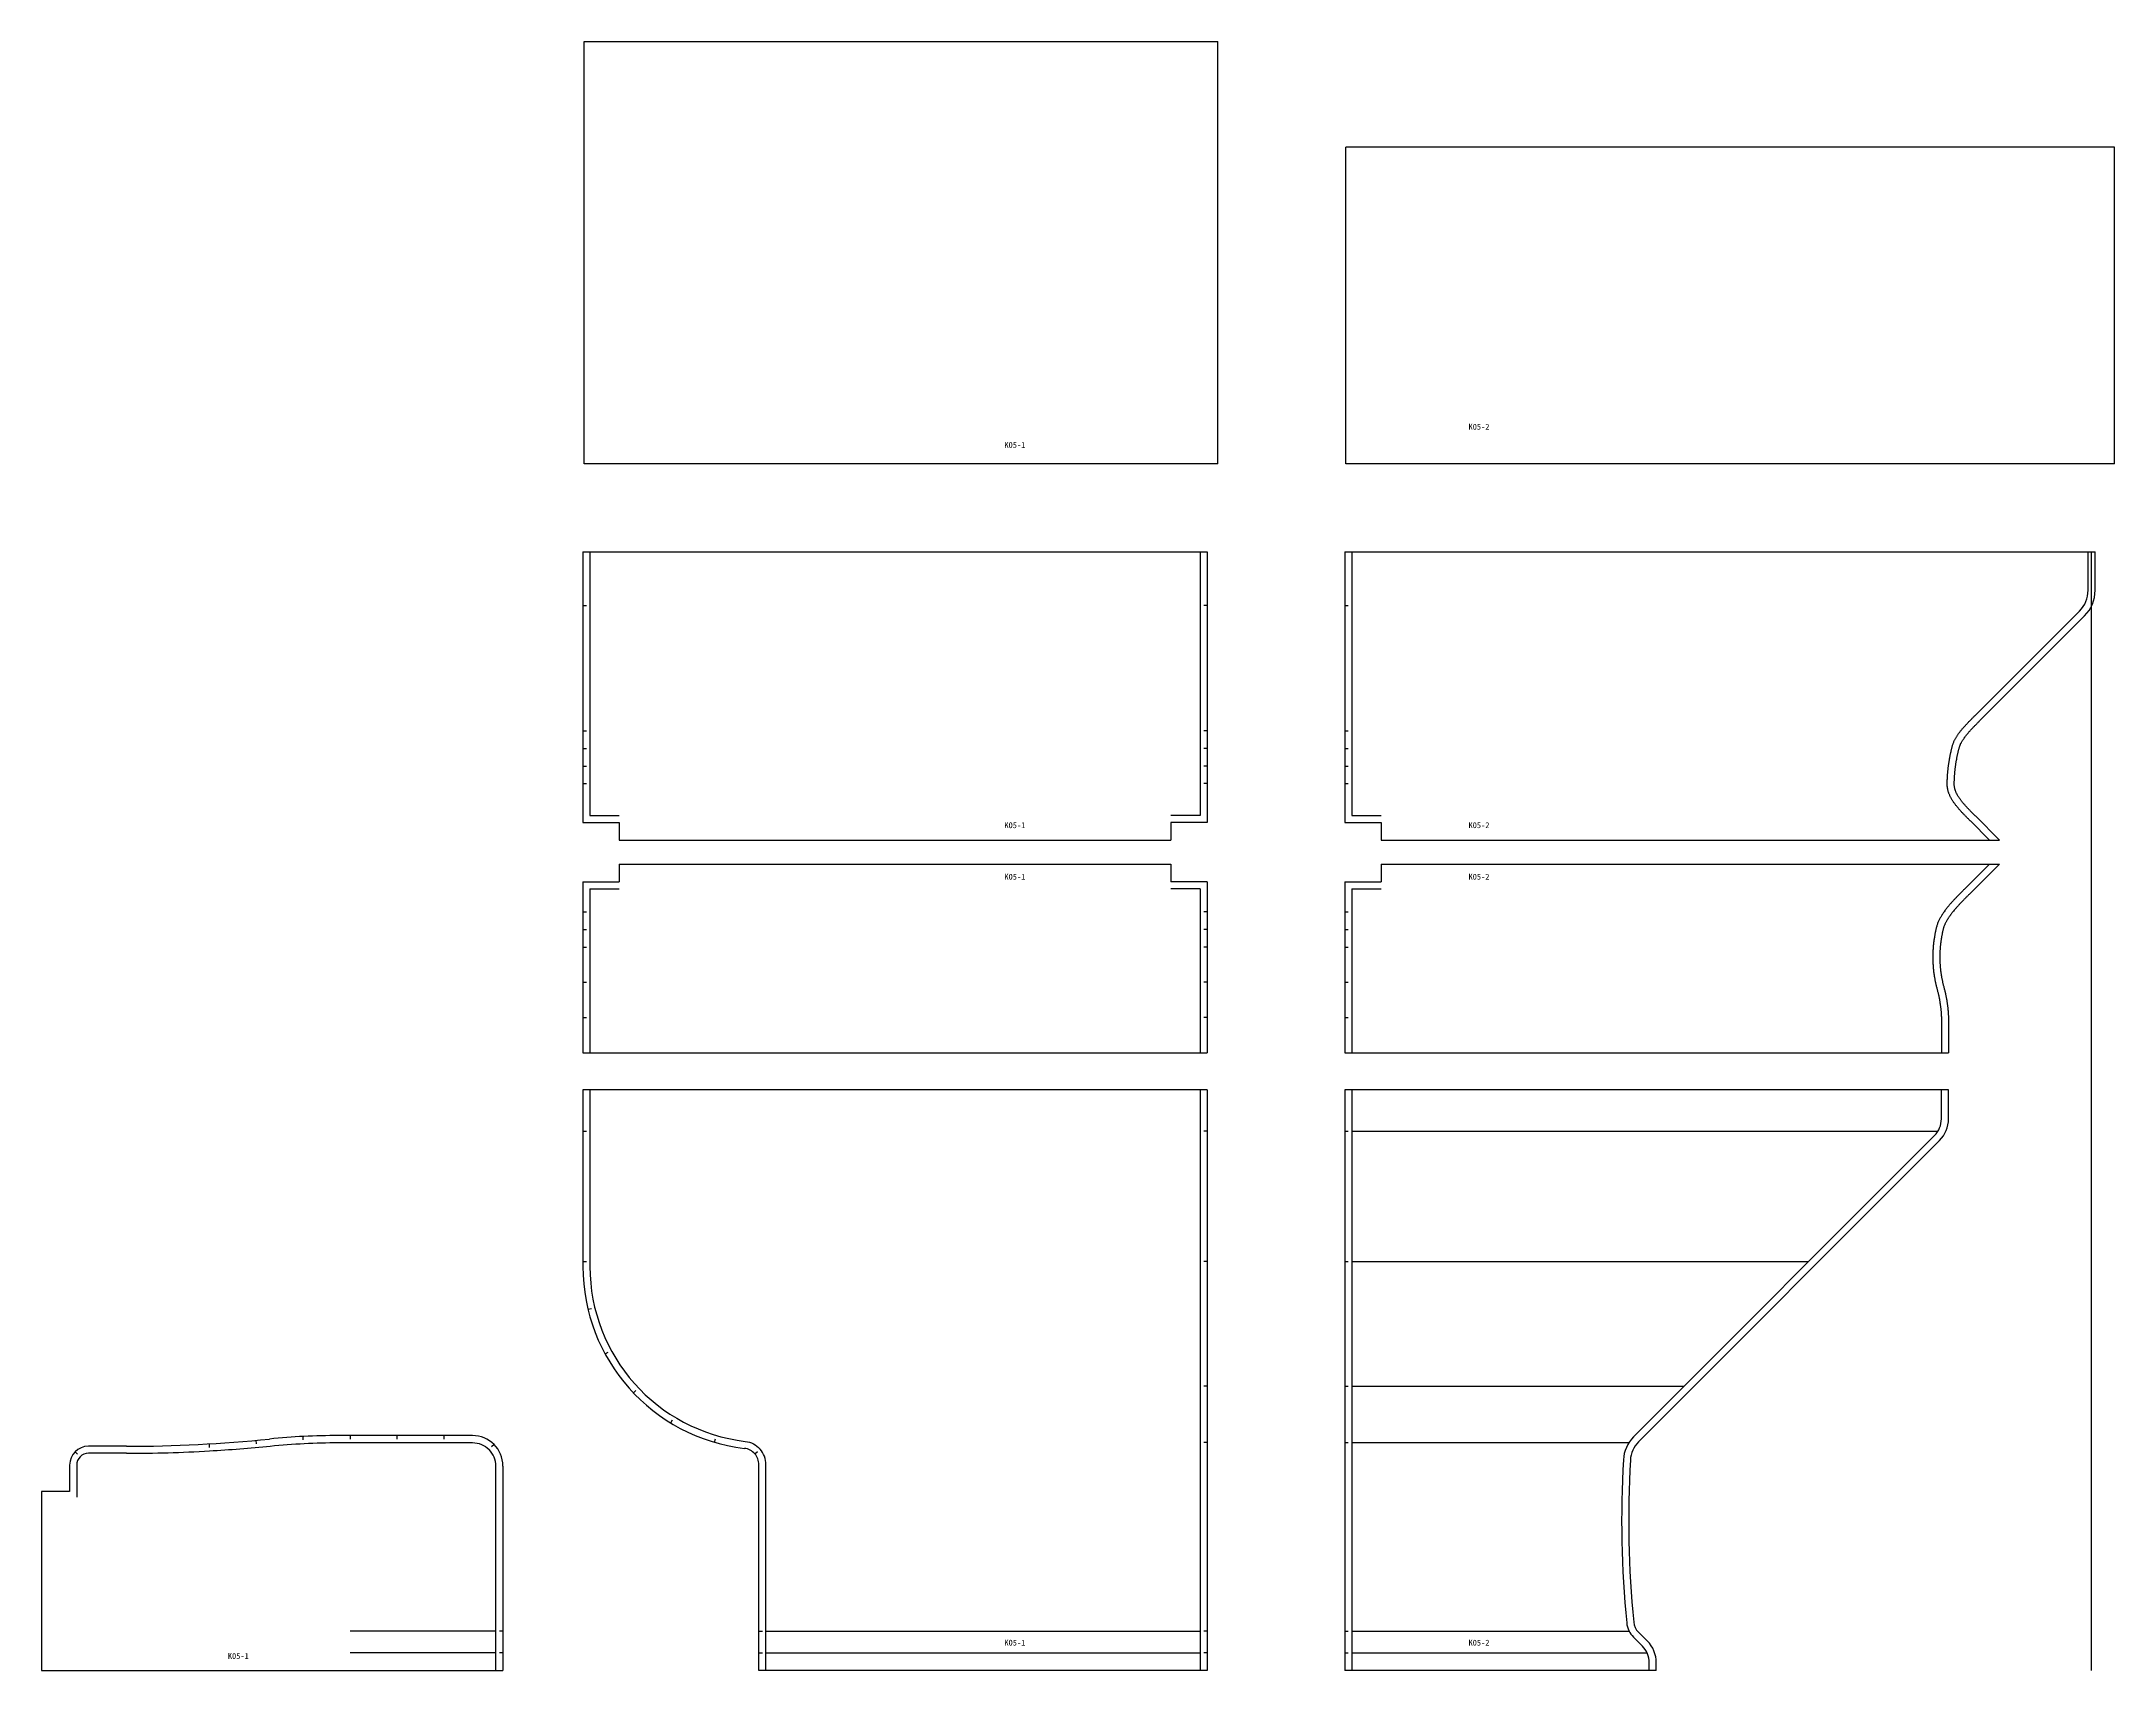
# Model space of a CAD drawing. Header units: millimetres. Extents: x 1211946 to 1266258, y -418433 to -400124.
# Drawn here: x 1246244 to 1249777, y -414255 to -411478 of the extents above; entities that cross this region are included whole.
import ezdxf

# ---------------------------------------------------------------- set-up
doc = ezdxf.new("R2010")
doc.units = ezdxf.units.MM
doc.header["$LTSCALE"] = 5
doc.layers.add('文字', color=7, linetype='Continuous')
doc.layers.add('缝头内线', color=1, linetype='Continuous')
doc.styles.add('宋体', font='')
doc.styles.get('宋体').set_extended_font_data('SimSun')

msp = doc.modelspace()

# ---------------------------------------------------------------- linework, layer by layer
for p, q in [((1247169.07, -412197.93), (1247169.07, -411477.93)), ((1247169.07, -411477.93), (1248249.07, -411477.93)), ((1248249.07, -412197.93), (1248249.07, -411477.93)), ((1248467.38, -412197.93), (1248467.38, -411657.93)), ((1249777.38, -411657.93), (1248467.38, -411657.93)), ((1249777.38, -412197.93), (1249777.38, -411657.93)), ((1248249.07, -412197.93), (1247169.07, -412197.93)), ((1249777.38, -412197.93), (1248467.38, -412197.93)), ((1247167.07, -412347.89), (1248231.07, -412347.89)), ((1247167.07, -412347.89), (1247167.07, -412809.13)), ((1248231.07, -412347.89), (1248231.07, -412809.13)), ((1248465.38, -412347.89), (1249744.38, -412347.89)), ((1248465.38, -412347.89), (1248465.38, -412809.13)), ((1247167.07, -412809.13), (1247229.07, -412809.13)), ((1247229.07, -412809.13), (1247229.07, -412839.28)), ((1248169.07, -412809.13), (1248169.07, -412839.28)), ((1248231.07, -412809.13), (1248169.07, -412809.13)), ((1248465.38, -412809.13), (1248527.38, -412809.13)), ((1248527.38, -412809.13), (1248527.38, -412839.28)), ((1247229.07, -412839.28), (1248169.07, -412839.28)), ((1248527.38, -412839.28), (1249581.21, -412839.28)), ((1247229.07, -412880.28), (1248169.07, -412880.28)), ((1247229.07, -412880.28), (1247229.07, -412910.44)), ((1248169.07, -412880.28), (1248169.07, -412910.44)), ((1248527.38, -412880.28), (1249581.21, -412880.28)), ((1248527.38, -412880.28), (1248527.38, -412910.44)), ((1247167.07, -412910.44), (1247167.07, -413201.68)), ((1247167.07, -412910.44), (1247229.07, -412910.44)), ((1248231.07, -412910.44), (1248169.07, -412910.44)), ((1248231.07, -412910.44), (1248231.07, -413201.68)), ((1248465.38, -412910.44), (1248465.38, -413201.68)), ((1248465.38, -412910.44), (1248527.38, -412910.44)), ((1247167.07, -413201.68), (1248231.07, -413201.68)), ((1248465.38, -413201.68), (1249494.38, -413201.68)), ((1247167.07, -413264.92), (1247167.07, -413566.32)), ((1248231.07, -413264.92), (1247167.07, -413264.92)), ((1248231.07, -413264.92), (1248231.07, -414254.9)), ((1248465.38, -413264.92), (1248465.38, -414254.9)), ((1249494.38, -413264.92), (1248465.38, -413264.92)), ((1248966.23, -413865.12), (1249479.17, -413351.39)), ((1246978.79, -413854.32), (1246750.32, -413854.32)), ((1246389.33, -413872.59), (1246324.32, -413872.59)), ((1246292.32, -413904.59), (1246292.32, -413949.59)), ((1247030.79, -413906.32), (1247030.79, -414254.9)), ((1246244.32, -413949.59), (1246244.32, -414254.9)), ((1246292.32, -413949.59), (1246244.32, -413949.59)), ((1248981.15, -414204.7), (1248965.93, -414189.49)), ((1248996.38, -414254.9), (1248996.38, -414241.47)), ((1246244.32, -414254.9), (1247030.79, -414254.9)), ((1248231.07, -414254.9), (1247467.07, -414254.9)), ((1248996.38, -414254.9), (1248465.38, -414254.9))]:
    msp.add_line(p, q)
at = {"color": 2}
for p, q in [((1247167.07, -412439.52), (1247173.07, -412439.52)), ((1248231.07, -412439.52), (1248225.07, -412439.52)), ((1248465.38, -412439.52), (1248471.38, -412439.52)), ((1247167.07, -412653.08), (1247173.07, -412653.08)), ((1248231.07, -412653.08), (1248225.07, -412653.08)), ((1248465.38, -412653.08), (1248471.38, -412653.08)), ((1247167.07, -412683.08), (1247173.07, -412683.08)), ((1248231.07, -412683.08), (1248225.07, -412683.08)), ((1248465.38, -412683.08), (1248471.38, -412683.08)), ((1247167.07, -412713.08), (1247173.07, -412713.08)), ((1248231.07, -412713.08), (1248225.07, -412713.08)), ((1248465.38, -412713.08), (1248471.38, -412713.08)), ((1247167.07, -412743.08), (1247173.07, -412743.08)), ((1248231.07, -412743.08), (1248225.07, -412743.08)), ((1248465.38, -412743.08), (1248471.38, -412743.08)), ((1247167.07, -412961.68), (1247173.07, -412961.68)), ((1248231.07, -412961.68), (1248225.07, -412961.68)), ((1248465.38, -412961.68), (1248471.38, -412961.68)), ((1247167.07, -412991.68), (1247173.07, -412991.68)), ((1248231.07, -412991.68), (1248225.07, -412991.68)), ((1248465.38, -412991.68), (1248471.38, -412991.68)), ((1247167.07, -413021.68), (1247173.07, -413021.68)), ((1248231.07, -413021.68), (1248225.07, -413021.68)), ((1248465.38, -413021.68), (1248471.38, -413021.68)), ((1247167.07, -413081.68), (1247173.07, -413081.68)), ((1248231.07, -413081.68), (1248225.07, -413081.68)), ((1248465.38, -413081.68), (1248471.38, -413081.68)), ((1247167.07, -413141.68), (1247173.07, -413141.68)), ((1248231.07, -413141.68), (1248225.07, -413141.68)), ((1248465.38, -413141.68), (1248471.38, -413141.68)), ((1247167.07, -413335.62), (1247173.07, -413335.62)), ((1248231.07, -413335.62), (1248225.07, -413335.62)), ((1248465.38, -413335.62), (1248471.38, -413335.62)), ((1247167.07, -413557.84), (1247173.07, -413557.84)), ((1248231.07, -413557.84), (1248225.07, -413557.84)), ((1248465.38, -413557.84), (1248471.38, -413557.84)), ((1247175.62, -413638.88), (1247181.46, -413637.49)), ((1247204.92, -413715.28), (1247210.2, -413712.41)), ((1247253.08, -413781.43), (1247257.42, -413777.29)), ((1248231.07, -413770.07), (1248225.07, -413770.07)), ((1248465.38, -413770.07), (1248471.38, -413770.07)), ((1246609.42, -413862.54), (1246609.97, -413868.51)), ((1246689.6, -413855.91), (1246689.92, -413861.9)), ((1246770.2, -413854.32), (1246770.2, -413860.32)), ((1246850.2, -413854.32), (1246850.2, -413860.32)), ((1246930.2, -413854.32), (1246930.2, -413860.32)), ((1247316.77, -413832.78), (1247319.89, -413827.66)), ((1247391.63, -413865.81), (1247393.31, -413860.05)), ((1246301.69, -413881.97), (1246305.93, -413886.21)), ((1246530.04, -413868.49), (1246530.39, -413874.48)), ((1247015.56, -413869.55), (1247011.32, -413873.79)), ((1247460, -413885.36), (1247464.48, -413881.37)), ((1248231.07, -413866.32), (1248225.07, -413866.32)), ((1248465.38, -413866.32), (1248471.38, -413866.32)), ((1247030.79, -414187.9), (1247024.79, -414187.9)), ((1247467.07, -414187.9), (1247473.07, -414187.9)), ((1248231.07, -414187.9), (1248225.07, -414187.9)), ((1248465.38, -414187.9), (1248471.38, -414187.9)), ((1247030.79, -414224.9), (1247024.79, -414224.9)), ((1247467.07, -414224.9), (1247473.07, -414224.9)), ((1248231.07, -414224.9), (1248225.07, -414224.9)), ((1248465.38, -414224.9), (1248471.38, -414224.9))]:
    msp.add_line(p, q, dxfattribs=at)
for points in [[(1249581.21, -412839.28), (1249540.73, -412798.79), (1249539.93, -412798), (1249539.14, -412797.21), (1249538.35, -412796.41), (1249537.56, -412795.62), (1249536.77, -412794.83), (1249535.99, -412794.05), (1249535.21, -412793.26), (1249534.79, -412792.84), (1249533.66, -412791.69), (1249532.88, -412790.9), (1249532.12, -412790.12), (1249531.35, -412789.33), (1249530.59, -412788.55), (1249529.83, -412787.76), (1249529.08, -412786.97), (1249528.33, -412786.19), (1249527.59, -412785.4), (1249526.85, -412784.61), (1249526.12, -412783.83), (1249525.39, -412783.04), (1249524.67, -412782.25), (1249523.73, -412781.21), (1249523.24, -412780.67), (1249522.53, -412779.87), (1249521.83, -412779.08), (1249521.14, -412778.29), (1249520.46, -412777.49), (1249519.79, -412776.7), (1249518.87, -412775.59), (1249518.46, -412775.1), (1249517.81, -412774.29), (1249517.17, -412773.49), (1249516.54, -412772.68), (1249515.92, -412771.88), (1249515.31, -412771.07), (1249514.62, -412770.14), (1249514.12, -412769.45), (1249513.54, -412768.64), (1249512.98, -412767.82), (1249512.43, -412767.01), (1249511.89, -412766.19), (1249511.36, -412765.36), (1249511.08, -412764.92), (1249510.36, -412763.72), (1249509.89, -412762.92), (1249509.43, -412762.1), (1249508.98, -412761.28), (1249508.55, -412760.45), (1249508.27, -412759.9), (1249507.75, -412758.81), (1249507.38, -412758.01), (1249507.02, -412757.19), (1249506.69, -412756.37), (1249506.37, -412755.53), (1249506.24, -412755.19), (1249505.8, -412753.91), (1249505.56, -412753.13), (1249505.33, -412752.32), (1249505.12, -412751.52), (1249504.92, -412750.62), (1249504.77, -412749.92), (1249504.63, -412749.12), (1249504.51, -412748.33), (1249504.42, -412747.59), (1249504.3, -412746.31), (1249504.29, -412746.03), (1249504.25, -412745.16), (1249504.24, -412744.27), (1249504.24, -412743.32), (1249504.26, -412742.3), (1249504.27, -412741.41), (1249504.3, -412740.14), (1249504.33, -412739.05), (1249504.36, -412737.97), (1249504.39, -412736.9), (1249504.44, -412735.63), (1249504.48, -412734.77), (1249504.53, -412733.7), (1249504.58, -412732.64), (1249504.64, -412731.57), (1249504.71, -412730.49), (1249504.74, -412729.94), (1249504.85, -412728.35), (1249504.93, -412727.29), (1249505.01, -412726.22), (1249505.1, -412725.15), (1249505.19, -412724.2), (1249505.29, -412723.02), (1249505.4, -412721.95), (1249505.5, -412720.89), (1249505.62, -412719.83), (1249505.77, -412718.46), (1249505.85, -412717.69), (1249505.98, -412716.63), (1249506.11, -412715.56), (1249506.25, -412714.5), (1249506.39, -412713.43), (1249506.48, -412712.75), (1249506.68, -412711.31), (1249506.83, -412710.25), (1249506.99, -412709.19), (1249507.16, -412708.13), (1249507.33, -412707.01), (1249507.5, -412706.01), (1249507.67, -412704.95), (1249507.85, -412703.89), (1249508.04, -412702.84), (1249508.33, -412701.26), (1249508.42, -412700.72), (1249508.63, -412699.66), (1249508.83, -412698.61), (1249509.04, -412697.55), (1249509.25, -412696.5), (1249509.45, -412695.53), (1249509.69, -412694.4), (1249509.91, -412693.35), (1249510.14, -412692.29), (1249510.38, -412691.24), (1249510.72, -412689.76), (1249510.86, -412689.14), (1249511.11, -412688.09), (1249511.36, -412687.04), (1249511.61, -412686.01), (1249511.87, -412684.98), (1249512.1, -412684.07), (1249512.39, -412682.96), (1249512.65, -412682.01), (1249512.91, -412681.1), (1249513.16, -412680.27), (1249513.59, -412678.99), (1249513.71, -412678.67), (1249514.02, -412677.85), (1249514.34, -412677.06), (1249514.69, -412676.26), (1249515.06, -412675.46), (1249515.59, -412674.36), (1249515.87, -412673.81), (1249516.31, -412672.97), (1249516.76, -412672.15), (1249517.22, -412671.32), (1249517.69, -412670.52), (1249518.41, -412669.32), (1249518.69, -412668.88), (1249519.22, -412668.05), (1249519.76, -412667.24), (1249520.31, -412666.42), (1249520.87, -412665.61), (1249521.45, -412664.8), (1249521.95, -412664.11), (1249522.64, -412663.17), (1249523.24, -412662.37), (1249523.87, -412661.56), (1249524.5, -412660.76), (1249525.14, -412659.96), (1249525.79, -412659.15), (1249526.2, -412658.66), (1249527.12, -412657.55), (1249527.79, -412656.76), (1249528.47, -412655.96), (1249529.16, -412655.17), (1249529.86, -412654.37), (1249530.57, -412653.58), (1249531.05, -412653.03), (1249531.99, -412652), (1249532.71, -412651.21), (1249533.44, -412650.42), (1249534.18, -412649.63), (1249534.91, -412648.85), (1249535.66, -412648.06), (1249536.4, -412647.28), (1249537.16, -412646.49), (1249537.92, -412645.7), (1249538.68, -412644.92), (1249539.44, -412644.13), (1249540.21, -412643.35), (1249540.98, -412642.56), (1249542.12, -412641.41), (1249542.53, -412640.99), (1249543.32, -412640.2), (1249544.11, -412639.41), (1249544.89, -412638.62), (1249545.68, -412637.83), (1249546.47, -412637.04), (1249547.26, -412636.25), (1249548.05, -412635.45), (1249726.22, -412457.29, 0.1989124), (1249744.38, -412413.45), (1249744.38, -412347.89)], [(1247467.07, -414254.9), (1247467.07, -413903.96, 0.1836328), (1247460, -413885.36, 0.1836328)]]:
    msp.add_lwpolyline(points, format="xyb")
for points in [[(1249581.21, -412880.28), (1249530.57, -412930.92), (1249529.64, -412931.85), (1249528.71, -412932.79), (1249527.78, -412933.72), (1249526.85, -412934.65), (1249525.92, -412935.58), (1249525, -412936.51), (1249524.08, -412937.43), (1249523.12, -412938.4), (1249522.24, -412939.29), (1249521.33, -412940.22), (1249520.42, -412941.14), (1249519.52, -412942.07), (1249518.61, -412943), (1249517.72, -412943.93), (1249516.82, -412944.85), (1249515.94, -412945.78), (1249515.05, -412946.71), (1249514.16, -412947.65), (1249513.29, -412948.58), (1249512.42, -412949.51), (1249511.55, -412950.45), (1249510.69, -412951.38), (1249509.84, -412952.32), (1249509.19, -412953.04), (1249508.15, -412954.2), (1249507.32, -412955.15), (1249506.49, -412956.09), (1249505.67, -412957.04), (1249504.86, -412957.99), (1249504.06, -412958.93), (1249503.02, -412960.19), (1249502.48, -412960.84), (1249501.7, -412961.81), (1249500.93, -412962.77), (1249500.17, -412963.73), (1249499.43, -412964.7), (1249498.69, -412965.67), (1249497.96, -412966.65), (1249497.61, -412967.13), (1249496.55, -412968.61), (1249495.87, -412969.58), (1249495.2, -412970.56), (1249494.54, -412971.55), (1249493.9, -412972.52), (1249493.01, -412973.94), (1249492.66, -412974.5), (1249492.06, -412975.51), (1249491.48, -412976.51), (1249490.92, -412977.51), (1249490.37, -412978.52), (1249489.84, -412979.54), (1249489.37, -412980.45), (1249488.84, -412981.56), (1249488.37, -412982.56), (1249487.93, -412983.57), (1249487.52, -412984.56), (1249487.13, -412985.54), (1249486.72, -412986.65), (1249486.43, -412987.52), (1249486.1, -412988.55), (1249485.79, -412989.6), (1249485.49, -412990.69), (1249485.2, -412991.81), (1249484.9, -412993.01), (1249484.63, -412994.12), (1249484.37, -412995.31), (1249484.11, -412996.51), (1249483.85, -412997.72), (1249483.6, -412998.94), (1249483.39, -413000.01), (1249483.12, -413001.42), (1249482.89, -413002.65), (1249482.67, -413003.89), (1249482.45, -413005.12), (1249482.24, -413006.36), (1249482.11, -413007.15), (1249481.85, -413008.82), (1249481.66, -413010.04), (1249481.49, -413011.27), (1249481.32, -413012.5), (1249481.09, -413014.27), (1249481, -413014.98), (1249480.86, -413016.22), (1249480.72, -413017.46), (1249480.59, -413018.7), (1249480.47, -413019.94), (1249480.34, -413021.36), (1249480.24, -413022.42), (1249480.15, -413023.66), (1249480.05, -413024.9), (1249479.97, -413026.14), (1249479.9, -413027.39), (1249479.84, -413028.44), (1249479.77, -413029.87), (1249479.72, -413031.11), (1249479.68, -413032.36), (1249479.64, -413033.6), (1249479.61, -413034.85), (1249479.6, -413035.52), (1249479.58, -413037.34), (1249479.58, -413038.58), (1249479.58, -413039.82), (1249479.6, -413041.06), (1249479.62, -413042.63), (1249479.65, -413043.55), (1249479.68, -413044.8), (1249479.73, -413046.04), (1249479.78, -413047.28), (1249479.84, -413048.53), (1249479.91, -413049.71), (1249479.99, -413051.01), (1249480.07, -413052.25), (1249480.16, -413053.49), (1249480.26, -413054.74), (1249480.37, -413055.98), (1249480.45, -413056.79), (1249480.61, -413058.46), (1249480.75, -413059.69), (1249480.89, -413060.93), (1249481.03, -413062.16), (1249481.26, -413063.92), (1249481.35, -413064.64), (1249481.52, -413065.88), (1249481.7, -413067.11), (1249481.89, -413068.35), (1249482.08, -413069.57), (1249482.32, -413071.01), (1249482.49, -413072.03), (1249482.71, -413073.27), (1249482.93, -413074.5), (1249483.17, -413075.73), (1249483.4, -413076.96), (1249483.64, -413078.13), (1249483.9, -413079.42), (1249484.16, -413080.64), (1249484.43, -413081.85), (1249484.7, -413083.06), (1249484.98, -413084.27), (1249485.21, -413085.2), (1249485.57, -413086.68), (1249485.88, -413087.9), (1249486.21, -413089.15), (1249486.54, -413090.42), (1249486.87, -413091.71), (1249487.1, -413092.6), (1249487.54, -413094.35), (1249487.88, -413095.69), (1249488.2, -413097.03), (1249488.53, -413098.39), (1249488.84, -413099.73), (1249489.01, -413100.49), (1249489.44, -413102.46), (1249489.74, -413103.84), (1249490.02, -413105.21), (1249490.29, -413106.58), (1249490.64, -413108.41), (1249490.81, -413109.33), (1249491.05, -413110.69), (1249491.29, -413112.07), (1249491.52, -413113.44), (1249491.74, -413114.82), (1249491.98, -413116.37), (1249492.16, -413117.59), (1249492.35, -413118.97), (1249492.54, -413120.35), (1249492.72, -413121.74), (1249492.89, -413123.13), (1249493.03, -413124.35), (1249493.2, -413125.91), (1249493.34, -413127.3), (1249493.47, -413128.7), (1249493.6, -413130.09), (1249493.71, -413131.47), (1249493.78, -413132.32), (1249493.91, -413134.26), (1249494, -413135.66), (1249494.08, -413137.07), (1249494.15, -413138.49), (1249494.23, -413140.31), (1249494.26, -413141.32), (1249494.29, -413142.71), (1249494.32, -413144.09), (1249494.34, -413145.46), (1249494.36, -413146.81), (1249494.38, -413148.2), (1249494.38, -413201.68)], [(1249494.38, -413314.65), (1249494.38, -413264.92)]]:
    msp.add_lwpolyline(points)
for centre, radius, start, end in [((1249442.38, -413314.65), 52, 315.04377, 0), ((1247479.07, -413566.32), 312, 180, 263.24367), ((1246389.33, -411459.59), 2413, 270, 275.79704), ((1246750.32, -415015.31), 1160.99, 90, 95.79704), ((1246978.79, -413906.32), 52, 0, 90), ((1246324.32, -413904.59), 32, 90, 180), ((1247439.07, -413903.96), 28, 41.62184, 83.24367), ((1250743.37, -413998.14), 1793.99, 176.74605, 185.57444), ((1249000.19, -413899.04), 48, 135.04377, 176.74605), ((1248985.73, -414169.69), 28, 185.57444, 225), ((1248944.38, -414241.47), 52, 360, 45)]:
    msp.add_arc(centre, radius, start, end)
at = {"layer": '缝头内线', "color": 1, "ltscale": 2}
for p, q in [((1247179.07, -412347.89), (1247179.07, -412797.13)), ((1248219.07, -412347.89), (1248219.07, -412797.13)), ((1248477.38, -412347.89), (1248477.38, -412797.13)), ((1249737.38, -412347.89), (1249737.38, -414254.9)), ((1247179.07, -412797.13), (1247229.07, -412797.13)), ((1248219.07, -412797.13), (1248169.07, -412797.13)), ((1248477.38, -412797.13), (1248527.38, -412797.13)), ((1247179.07, -412922.44), (1247179.07, -413201.68)), ((1247179.07, -412922.44), (1247229.07, -412922.44)), ((1248219.07, -412922.44), (1248169.07, -412922.44)), ((1248219.07, -412922.44), (1248219.07, -413201.68)), ((1248477.38, -412922.44), (1248477.38, -413201.68)), ((1248477.38, -412922.44), (1248527.38, -412922.44)), ((1247179.07, -413264.92), (1247179.07, -413557.84)), ((1248219.07, -413264.92), (1248219.07, -414254.9)), ((1248477.38, -413264.92), (1248477.38, -414254.9)), ((1248477.38, -413335.62), (1249476.44, -413335.62)), ((1248957.74, -413856.64), (1249470.68, -413342.91)), ((1248477.38, -413557.84), (1249256.09, -413557.84)), ((1248477.38, -413770.07), (1249044.17, -413770.07)), ((1246389.33, -413884.59), (1246324.32, -413884.59)), ((1248477.38, -413866.32), (1248949.9, -413866.32)), ((1246304.32, -413904.59), (1246304.32, -413959.59)), ((1247018.79, -414187.9), (1246770.2, -414187.9)), ((1247479.07, -414187.9), (1248219.07, -414187.9)), ((1248477.38, -414187.9), (1248950.12, -414187.9)), ((1248972.66, -414213.19), (1248957.45, -414197.97)), ((1247018.79, -414224.9), (1246770.2, -414224.9)), ((1247479.07, -414224.9), (1248219.07, -414224.9)), ((1248477.38, -414224.9), (1248980.78, -414224.9)), ((1248984.38, -414254.9), (1248984.38, -414241.47))]:
    msp.add_line(p, q, dxfattribs=at)
for points in [[(1249564.24, -412839.28), (1249532.24, -412807.28), (1249531.45, -412806.48), (1249530.65, -412805.69), (1249529.86, -412804.89), (1249529.06, -412804.1), (1249528.27, -412803.3), (1249527.48, -412802.5), (1249526.68, -412801.7), (1249526.25, -412801.27), (1249525.1, -412800.1), (1249524.31, -412799.3), (1249523.53, -412798.5), (1249522.74, -412797.69), (1249521.96, -412796.88), (1249521.18, -412796.07), (1249520.4, -412795.26), (1249519.63, -412794.45), (1249518.85, -412793.63), (1249518.08, -412792.81), (1249517.32, -412791.99), (1249516.55, -412791.16), (1249515.8, -412790.33), (1249514.81, -412789.25), (1249514.29, -412788.66), (1249513.54, -412787.82), (1249512.8, -412786.98), (1249512.06, -412786.13), (1249511.33, -412785.27), (1249510.6, -412784.42), (1249509.62, -412783.24), (1249509.17, -412782.68), (1249508.46, -412781.81), (1249507.76, -412780.93), (1249507.06, -412780.05), (1249506.38, -412779.15), (1249505.7, -412778.26), (1249504.94, -412777.23), (1249504.37, -412776.44), (1249503.72, -412775.53), (1249503.08, -412774.6), (1249502.45, -412773.67), (1249501.83, -412772.73), (1249501.22, -412771.78), (1249500.87, -412771.22), (1249500.05, -412769.86), (1249499.48, -412768.89), (1249498.93, -412767.91), (1249498.39, -412766.92), (1249497.87, -412765.93), (1249497.51, -412765.21), (1249496.88, -412763.9), (1249496.41, -412762.88), (1249495.97, -412761.85), (1249495.54, -412760.81), (1249495.13, -412759.76), (1249494.93, -412759.2), (1249494.39, -412757.63), (1249494.06, -412756.56), (1249493.75, -412755.47), (1249493.47, -412754.39), (1249493.19, -412753.19), (1249492.99, -412752.19), (1249492.79, -412751.08), (1249492.62, -412749.96), (1249492.48, -412748.85), (1249492.33, -412747.18), (1249492.3, -412746.61), (1249492.26, -412745.48), (1249492.24, -412744.36), (1249492.24, -412743.23), (1249492.26, -412742.11), (1249492.28, -412741.17), (1249492.3, -412739.86), (1249492.33, -412738.73), (1249492.36, -412737.61), (1249492.4, -412736.48), (1249492.45, -412735.15), (1249492.49, -412734.24), (1249492.54, -412733.11), (1249492.6, -412731.99), (1249492.66, -412730.87), (1249492.73, -412729.75), (1249492.77, -412729.14), (1249492.88, -412727.5), (1249492.97, -412726.38), (1249493.05, -412725.26), (1249493.15, -412724.14), (1249493.23, -412723.13), (1249493.35, -412721.9), (1249493.45, -412720.78), (1249493.57, -412719.66), (1249493.68, -412718.54), (1249493.84, -412717.12), (1249493.93, -412716.3), (1249494.07, -412715.19), (1249494.2, -412714.07), (1249494.35, -412712.96), (1249494.49, -412711.84), (1249494.59, -412711.11), (1249494.8, -412709.61), (1249494.96, -412708.5), (1249495.13, -412707.39), (1249495.3, -412706.28), (1249495.49, -412705.1), (1249495.66, -412704.06), (1249495.84, -412702.95), (1249496.03, -412701.84), (1249496.23, -412700.73), (1249496.52, -412699.09), (1249496.63, -412698.52), (1249496.84, -412697.41), (1249497.05, -412696.31), (1249497.27, -412695.2), (1249497.49, -412694.1), (1249497.7, -412693.08), (1249497.95, -412691.9), (1249498.19, -412690.8), (1249498.43, -412689.7), (1249498.67, -412688.6), (1249499.02, -412687.07), (1249499.17, -412686.41), (1249499.43, -412685.32), (1249499.69, -412684.22), (1249499.96, -412683.13), (1249500.23, -412682.04), (1249500.48, -412681.06), (1249500.8, -412679.86), (1249501.09, -412678.78), (1249501.4, -412677.69), (1249501.73, -412676.62), (1249502.26, -412675.05), (1249502.46, -412674.49), (1249502.86, -412673.44), (1249503.29, -412672.4), (1249503.73, -412671.37), (1249504.2, -412670.34), (1249504.83, -412669.04), (1249505.2, -412668.32), (1249505.72, -412667.32), (1249506.26, -412666.34), (1249506.81, -412665.36), (1249507.37, -412664.38), (1249508.2, -412663.03), (1249508.55, -412662.47), (1249509.15, -412661.52), (1249509.77, -412660.58), (1249510.4, -412659.65), (1249511.04, -412658.72), (1249511.69, -412657.8), (1249512.26, -412657.02), (1249513.02, -412655.99), (1249513.7, -412655.09), (1249514.39, -412654.2), (1249515.08, -412653.32), (1249515.78, -412652.44), (1249516.49, -412651.56), (1249516.95, -412651.01), (1249517.93, -412649.83), (1249518.65, -412648.97), (1249519.39, -412648.12), (1249520.12, -412647.27), (1249520.87, -412646.43), (1249521.61, -412645.58), (1249522.14, -412645), (1249523.12, -412643.92), (1249523.88, -412643.09), (1249524.64, -412642.26), (1249525.41, -412641.44), (1249526.18, -412640.62), (1249526.95, -412639.8), (1249527.73, -412638.99), (1249528.51, -412638.17), (1249529.29, -412637.36), (1249530.07, -412636.56), (1249530.85, -412635.75), (1249531.64, -412634.95), (1249532.43, -412634.14), (1249533.58, -412632.98), (1249534.01, -412632.54), (1249534.8, -412631.74), (1249535.59, -412630.95), (1249536.39, -412630.15), (1249537.18, -412629.35), (1249537.98, -412628.56), (1249538.77, -412627.76), (1249539.57, -412626.97), (1249717.73, -412448.8, 0.1989124), (1249732.38, -412413.45), (1249732.38, -412347.89)], [(1247179.07, -413557.84), (1247179.07, -413566.32, 0.3800824), (1247443.77, -413864.23, -0.1836328), (1247468.97, -413877.39)], [(1246530.74, -413880.47, 0.010708), (1246634.27, -413872.19, -0.0252998), (1246750.32, -413866.32), (1246978.79, -413866.32, -0.1989124), (1247007.07, -413878.03)], [(1247018.79, -414254.9), (1247018.79, -413906.32, 0.1989124), (1247007.07, -413878.03)], [(1247479.07, -414254.9), (1247479.07, -413903.96, 0.1836328), (1247468.97, -413877.39)]]:
    msp.add_lwpolyline(points, format="xyb", dxfattribs=at)
for points in [[(1249564.24, -412880.28), (1249522.09, -412922.44), (1249521.15, -412923.37), (1249520.22, -412924.3), (1249519.29, -412925.24), (1249518.35, -412926.17), (1249517.42, -412927.11), (1249516.49, -412928.05), (1249515.56, -412928.98), (1249514.59, -412929.96), (1249513.7, -412930.86), (1249512.77, -412931.81), (1249511.85, -412932.75), (1249510.92, -412933.69), (1249510, -412934.64), (1249509.08, -412935.59), (1249508.17, -412936.54), (1249507.26, -412937.49), (1249506.34, -412938.45), (1249505.43, -412939.41), (1249504.53, -412940.38), (1249503.63, -412941.34), (1249502.73, -412942.31), (1249501.84, -412943.29), (1249500.95, -412944.26), (1249500.26, -412945.02), (1249499.18, -412946.23), (1249498.31, -412947.22), (1249497.44, -412948.21), (1249496.57, -412949.21), (1249495.71, -412950.22), (1249494.86, -412951.23), (1249493.76, -412952.55), (1249493.18, -412953.26), (1249492.34, -412954.29), (1249491.52, -412955.32), (1249490.7, -412956.36), (1249489.9, -412957.41), (1249489.1, -412958.46), (1249488.31, -412959.52), (1249487.9, -412960.07), (1249486.76, -412961.66), (1249486, -412962.75), (1249485.26, -412963.84), (1249484.52, -412964.94), (1249483.8, -412966.04), (1249482.82, -412967.6), (1249482.4, -412968.29), (1249481.72, -412969.42), (1249481.06, -412970.56), (1249480.41, -412971.72), (1249479.78, -412972.88), (1249479.17, -412974.05), (1249478.62, -412975.13), (1249477.99, -412976.42), (1249477.44, -412977.62), (1249476.9, -412978.83), (1249476.39, -412980.05), (1249475.91, -412981.28), (1249475.41, -412982.66), (1249475.03, -412983.77), (1249474.63, -412985.03), (1249474.25, -412986.3), (1249473.9, -412987.57), (1249473.57, -412988.85), (1249473.24, -412990.19), (1249472.94, -412991.42), (1249472.65, -412992.71), (1249472.37, -412994), (1249472.1, -412995.29), (1249471.84, -412996.59), (1249471.61, -412997.71), (1249471.33, -412999.18), (1249471.09, -413000.48), (1249470.85, -413001.78), (1249470.62, -413003.08), (1249470.4, -413004.38), (1249470.26, -413005.24), (1249469.99, -413006.99), (1249469.79, -413008.3), (1249469.6, -413009.61), (1249469.42, -413010.92), (1249469.19, -413012.77), (1249469.09, -413013.54), (1249468.94, -413014.85), (1249468.79, -413016.17), (1249468.65, -413017.48), (1249468.52, -413018.79), (1249468.38, -413020.3), (1249468.29, -413021.43), (1249468.18, -413022.74), (1249468.08, -413024.06), (1249468, -413025.38), (1249467.92, -413026.7), (1249467.85, -413027.82), (1249467.78, -413029.34), (1249467.73, -413030.66), (1249467.68, -413031.98), (1249467.64, -413033.3), (1249467.61, -413034.62), (1249467.6, -413035.35), (1249467.58, -413037.26), (1249467.58, -413038.59), (1249467.58, -413039.91), (1249467.6, -413041.23), (1249467.63, -413042.88), (1249467.65, -413043.87), (1249467.69, -413045.19), (1249467.74, -413046.51), (1249467.79, -413047.83), (1249467.86, -413049.15), (1249467.93, -413050.41), (1249468.01, -413051.79), (1249468.1, -413053.11), (1249468.2, -413054.43), (1249468.31, -413055.74), (1249468.42, -413057.06), (1249468.5, -413057.94), (1249468.68, -413059.69), (1249468.82, -413061), (1249468.97, -413062.32), (1249469.12, -413063.63), (1249469.36, -413065.46), (1249469.46, -413066.25), (1249469.64, -413067.56), (1249469.83, -413068.87), (1249470.03, -413070.17), (1249470.23, -413071.48), (1249470.48, -413072.99), (1249470.67, -413074.09), (1249470.9, -413075.39), (1249471.13, -413076.69), (1249471.38, -413077.98), (1249471.63, -413079.28), (1249471.88, -413080.52), (1249472.16, -413081.87), (1249472.43, -413083.16), (1249472.71, -413084.46), (1249473, -413085.74), (1249473.3, -413087.03), (1249473.55, -413088.05), (1249473.93, -413089.6), (1249474.26, -413090.88), (1249474.59, -413092.16), (1249474.92, -413093.44), (1249475.25, -413094.72), (1249475.47, -413095.57), (1249475.91, -413097.28), (1249476.22, -413098.56), (1249476.54, -413099.84), (1249476.84, -413101.13), (1249477.14, -413102.42), (1249477.3, -413103.1), (1249477.71, -413105), (1249477.99, -413106.29), (1249478.25, -413107.58), (1249478.51, -413108.88), (1249478.84, -413110.63), (1249479, -413111.48), (1249479.23, -413112.78), (1249479.46, -413114.08), (1249479.68, -413115.38), (1249479.89, -413116.69), (1249480.11, -413118.16), (1249480.28, -413119.3), (1249480.47, -413120.61), (1249480.64, -413121.92), (1249480.81, -413123.23), (1249480.97, -413124.54), (1249481.1, -413125.69), (1249481.26, -413127.17), (1249481.4, -413128.48), (1249481.52, -413129.8), (1249481.64, -413131.11), (1249481.75, -413132.43), (1249481.81, -413133.21), (1249481.94, -413135.07), (1249482.03, -413136.38), (1249482.1, -413137.7), (1249482.17, -413139.02), (1249482.23, -413140.74), (1249482.26, -413141.66), (1249482.3, -413142.98), (1249482.32, -413144.31), (1249482.34, -413145.63), (1249482.36, -413146.95), (1249482.38, -413148.27), (1249482.38, -413201.68)], [(1249482.38, -413314.65), (1249482.38, -413264.92)]]:
    msp.add_lwpolyline(points, dxfattribs=at)
for centre, radius, start, end in [((1249442.38, -413314.65), 40, 315.04377, 360), ((1249000.19, -413899.04), 60, 135.04377, 176.74605), ((1246324.32, -413904.59), 20, 90, 180), ((1246389.33, -411459.59), 2425, 270, 273.34304), ((1250743.37, -413998.14), 1805.99, 176.74605, 185.57444), ((1248985.73, -414169.69), 40, 185.57444, 225), ((1248944.38, -414241.47), 40, 360, 45)]:
    msp.add_arc(centre, radius, start, end, dxfattribs=at)

# ---------------------------------------------------------------- texts
at = {"layer": '文字', "color": 3, "char_height": 10, "attachment_point": 5, "style": '宋体'}
for s, insert in [('K05-2', (1248694.23, -412134.76)), ('K05-1', (1247903.27, -412165.77)), ('K05-1', (1247903.27, -412814.01)), ('K05-2', (1248694.23, -412814.01)), ('K05-1', (1247903.27, -412901.77)), ('K05-2', (1248694.23, -412901.77)), ('K05-1', (1247903.27, -414207.41)), ('K05-2', (1248694.23, -414207.41)), ('K05-1', (1246579.83, -414230.17))]:
    msp.add_mtext(s, dxfattribs=dict(at, insert=insert))

doc.saveas('drawing.dxf')
